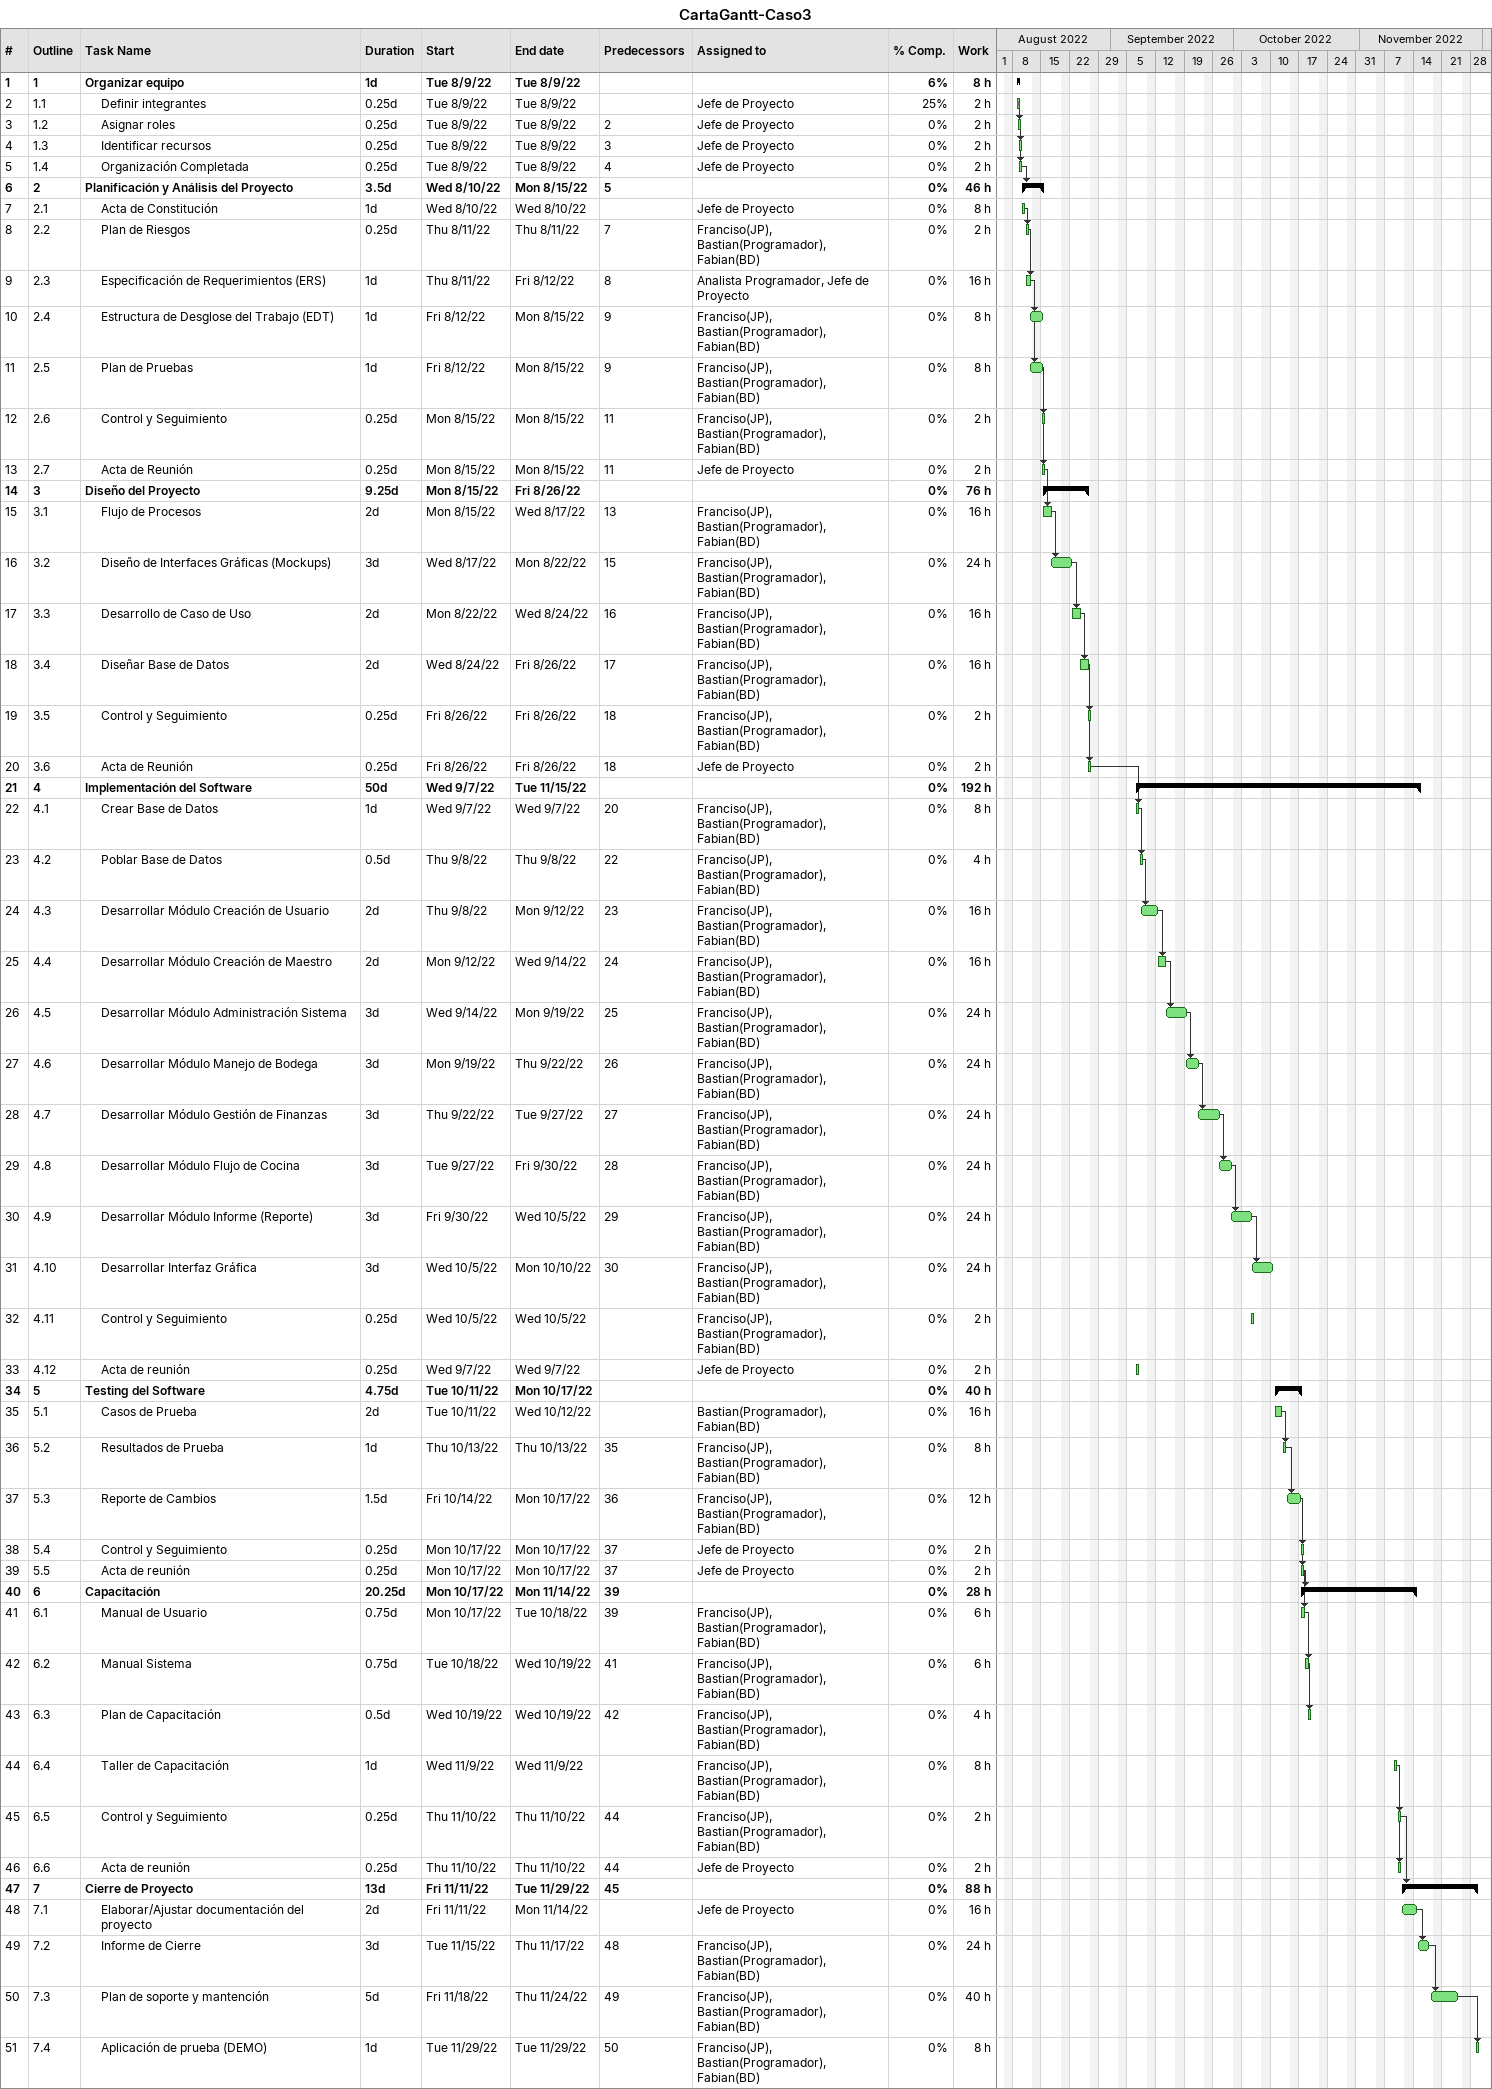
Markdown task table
CartaGantt-Caso3

| ID | WBS | Task | Duration | Start | Finish | Predecessors | Resources | % complete | Work (h) |
|---|---|---|---|---|---|---|---|---|---|
| 1 | 1 | **Organizar equipo** | 1d | 2022-08-09 | 2022-08-09 |  |  | 6 | 8 |
| 2 | 1.1 | Definir integrantes | 0.25d | 2022-08-09 | 2022-08-09 |  | Jefe de Proyecto | 25 | 2 |
| 3 | 1.2 | Asignar roles | 0.25d | 2022-08-09 | 2022-08-09 | 2 | Jefe de Proyecto | 0 | 2 |
| 4 | 1.3 | Identificar recursos | 0.25d | 2022-08-09 | 2022-08-09 | 3 | Jefe de Proyecto | 0 | 2 |
| 5 | 1.4 | Organización Completada | 0.25d | 2022-08-09 | 2022-08-09 | 4 | Jefe de Proyecto | 0 | 2 |
| 6 | 2 | **Planificación y Análisis del Proyecto** | 3.5d | 2022-08-10 | 2022-08-15 | 5 |  | 0 | 46 |
| 7 | 2.1 | Acta de Constitución | 1d | 2022-08-10 | 2022-08-10 |  | Jefe de Proyecto | 0 | 8 |
| 8 | 2.2 | Plan de Riesgos | 0.25d | 2022-08-11 | 2022-08-11 | 7 | Franciso(JP), Bastian(Programador), Fabian(BD) | 0 | 2 |
| 9 | 2.3 | Especificación de Requerimientos (ERS) | 1d | 2022-08-11 | 2022-08-12 | 8 | Analista Programador, Jefe de Proyecto | 0 | 16 |
| 10 | 2.4 | Estructura de Desglose del Trabajo (EDT) | 1d | 2022-08-12 | 2022-08-15 | 9 | Franciso(JP), Bastian(Programador), Fabian(BD) | 0 | 8 |
| 11 | 2.5 | Plan de Pruebas | 1d | 2022-08-12 | 2022-08-15 | 9 | Franciso(JP), Bastian(Programador), Fabian(BD) | 0 | 8 |
| 12 | 2.6 | Control y Seguimiento | 0.25d | 2022-08-15 | 2022-08-15 | 11 | Franciso(JP), Bastian(Programador), Fabian(BD) | 0 | 2 |
| 13 | 2.7 | Acta de Reunión | 0.25d | 2022-08-15 | 2022-08-15 | 11 | Jefe de Proyecto | 0 | 2 |
| 14 | 3 | **Diseño del Proyecto** | 9.25d | 2022-08-15 | 2022-08-26 |  |  | 0 | 76 |
| 15 | 3.1 | Flujo de Procesos | 2d | 2022-08-15 | 2022-08-17 | 13 | Franciso(JP), Bastian(Programador), Fabian(BD) | 0 | 16 |
| 16 | 3.2 | Diseño de Interfaces Gráficas (Mockups) | 3d | 2022-08-17 | 2022-08-22 | 15 | Franciso(JP), Bastian(Programador), Fabian(BD) | 0 | 24 |
| 17 | 3.3 | Desarrollo de Caso de Uso | 2d | 2022-08-22 | 2022-08-24 | 16 | Franciso(JP), Bastian(Programador), Fabian(BD) | 0 | 16 |
| 18 | 3.4 | Diseñar Base de Datos | 2d | 2022-08-24 | 2022-08-26 | 17 | Franciso(JP), Bastian(Programador), Fabian(BD) | 0 | 16 |
| 19 | 3.5 | Control y Seguimiento | 0.25d | 2022-08-26 | 2022-08-26 | 18 | Franciso(JP), Bastian(Programador), Fabian(BD) | 0 | 2 |
| 20 | 3.6 | Acta de Reunión | 0.25d | 2022-08-26 | 2022-08-26 | 18 | Jefe de Proyecto | 0 | 2 |
| 21 | 4 | **Implementación del Software** | 50d | 2022-09-07 | 2022-11-15 |  |  | 0 | 192 |
| 22 | 4.1 | Crear Base de Datos | 1d | 2022-09-07 | 2022-09-07 | 20 | Franciso(JP), Bastian(Programador), Fabian(BD) | 0 | 8 |
| 23 | 4.2 | Poblar Base de Datos | 0.5d | 2022-09-08 | 2022-09-08 | 22 | Franciso(JP), Bastian(Programador), Fabian(BD) | 0 | 4 |
| 24 | 4.3 | Desarrollar Módulo Creación de Usuario | 2d | 2022-09-08 | 2022-09-12 | 23 | Franciso(JP), Bastian(Programador), Fabian(BD) | 0 | 16 |
| 25 | 4.4 | Desarrollar Módulo Creación de Maestro | 2d | 2022-09-12 | 2022-09-14 | 24 | Franciso(JP), Bastian(Programador), Fabian(BD) | 0 | 16 |
| 26 | 4.5 | Desarrollar Módulo Administración Sistema | 3d | 2022-09-14 | 2022-09-19 | 25 | Franciso(JP), Bastian(Programador), Fabian(BD) | 0 | 24 |
| 27 | 4.6 | Desarrollar Módulo Manejo de Bodega | 3d | 2022-09-19 | 2022-09-22 | 26 | Franciso(JP), Bastian(Programador), Fabian(BD) | 0 | 24 |
| 28 | 4.7 | Desarrollar Módulo Gestión de Finanzas | 3d | 2022-09-22 | 2022-09-27 | 27 | Franciso(JP), Bastian(Programador), Fabian(BD) | 0 | 24 |
| 29 | 4.8 | Desarrollar Módulo Flujo de Cocina | 3d | 2022-09-27 | 2022-09-30 | 28 | Franciso(JP), Bastian(Programador), Fabian(BD) | 0 | 24 |
| 30 | 4.9 | Desarrollar Módulo Informe (Reporte) | 3d | 2022-09-30 | 2022-10-05 | 29 | Franciso(JP), Bastian(Programador), Fabian(BD) | 0 | 24 |
| 31 | 4.10 | Desarrollar Interfaz Gráfica | 3d | 2022-10-05 | 2022-10-10 | 30 | Franciso(JP), Bastian(Programador), Fabian(BD) | 0 | 24 |
| 32 | 4.11 | Control y Seguimiento | 0.25d | 2022-10-05 | 2022-10-05 |  | Franciso(JP), Bastian(Programador), Fabian(BD) | 0 | 2 |
| 33 | 4.12 | Acta de reunión | 0.25d | 2022-09-07 | 2022-09-07 |  | Jefe de Proyecto | 0 | 2 |
| 34 | 5 | **Testing del Software** | 4.75d | 2022-10-11 | 2022-10-17 |  |  | 0 | 40 |
| 35 | 5.1 | Casos de Prueba | 2d | 2022-10-11 | 2022-10-12 |  | Bastian(Programador), Fabian(BD) | 0 | 16 |
| 36 | 5.2 | Resultados de Prueba | 1d | 2022-10-13 | 2022-10-13 | 35 | Franciso(JP), Bastian(Programador), Fabian(BD) | 0 | 8 |
| 37 | 5.3 | Reporte de Cambios | 1.5d | 2022-10-14 | 2022-10-17 | 36 | Franciso(JP), Bastian(Programador), Fabian(BD) | 0 | 12 |
| 38 | 5.4 | Control y Seguimiento | 0.25d | 2022-10-17 | 2022-10-17 | 37 | Jefe de Proyecto | 0 | 2 |
| 39 | 5.5 | Acta de reunión | 0.25d | 2022-10-17 | 2022-10-17 | 37 | Jefe de Proyecto | 0 | 2 |
| 40 | 6 | **Capacitación** | 20.25d | 2022-10-17 | 2022-11-14 | 39 |  | 0 | 28 |
| 41 | 6.1 | Manual de Usuario | 0.75d | 2022-10-17 | 2022-10-18 | 39 | Franciso(JP), Bastian(Programador), Fabian(BD) | 0 | 6 |
| 42 | 6.2 | Manual Sistema | 0.75d | 2022-10-18 | 2022-10-19 | 41 | Franciso(JP), Bastian(Programador), Fabian(BD) | 0 | 6 |
| 43 | 6.3 | Plan de Capacitación | 0.5d | 2022-10-19 | 2022-10-19 | 42 | Franciso(JP), Bastian(Programador), Fabian(BD) | 0 | 4 |
| 44 | 6.4 | Taller de Capacitación | 1d | 2022-11-09 | 2022-11-09 |  | Franciso(JP), Bastian(Programador), Fabian(BD) | 0 | 8 |
| 45 | 6.5 | Control y Seguimiento | 0.25d | 2022-11-10 | 2022-11-10 | 44 | Franciso(JP), Bastian(Programador), Fabian(BD) | 0 | 2 |
| 46 | 6.6 | Acta de reunión | 0.25d | 2022-11-10 | 2022-11-10 | 44 | Jefe de Proyecto | 0 | 2 |
| 47 | 7 | **Cierre de Proyecto** | 13d | 2022-11-11 | 2022-11-29 | 45 |  | 0 | 88 |
| 48 | 7.1 | Elaborar/Ajustar documentación del proyecto | 2d | 2022-11-11 | 2022-11-14 |  | Jefe de Proyecto | 0 | 16 |
| 49 | 7.2 | Informe de Cierre | 3d | 2022-11-15 | 2022-11-17 | 48 | Franciso(JP), Bastian(Programador), Fabian(BD) | 0 | 24 |
| 50 | 7.3 | Plan de soporte y mantención | 5d | 2022-11-18 | 2022-11-24 | 49 | Franciso(JP), Bastian(Programador), Fabian(BD) | 0 | 40 |
| 51 | 7.4 | Aplicación de prueba (DEMO) | 1d | 2022-11-29 | 2022-11-29 | 50 | Franciso(JP), Bastian(Programador), Fabian(BD) | 0 | 8 |
